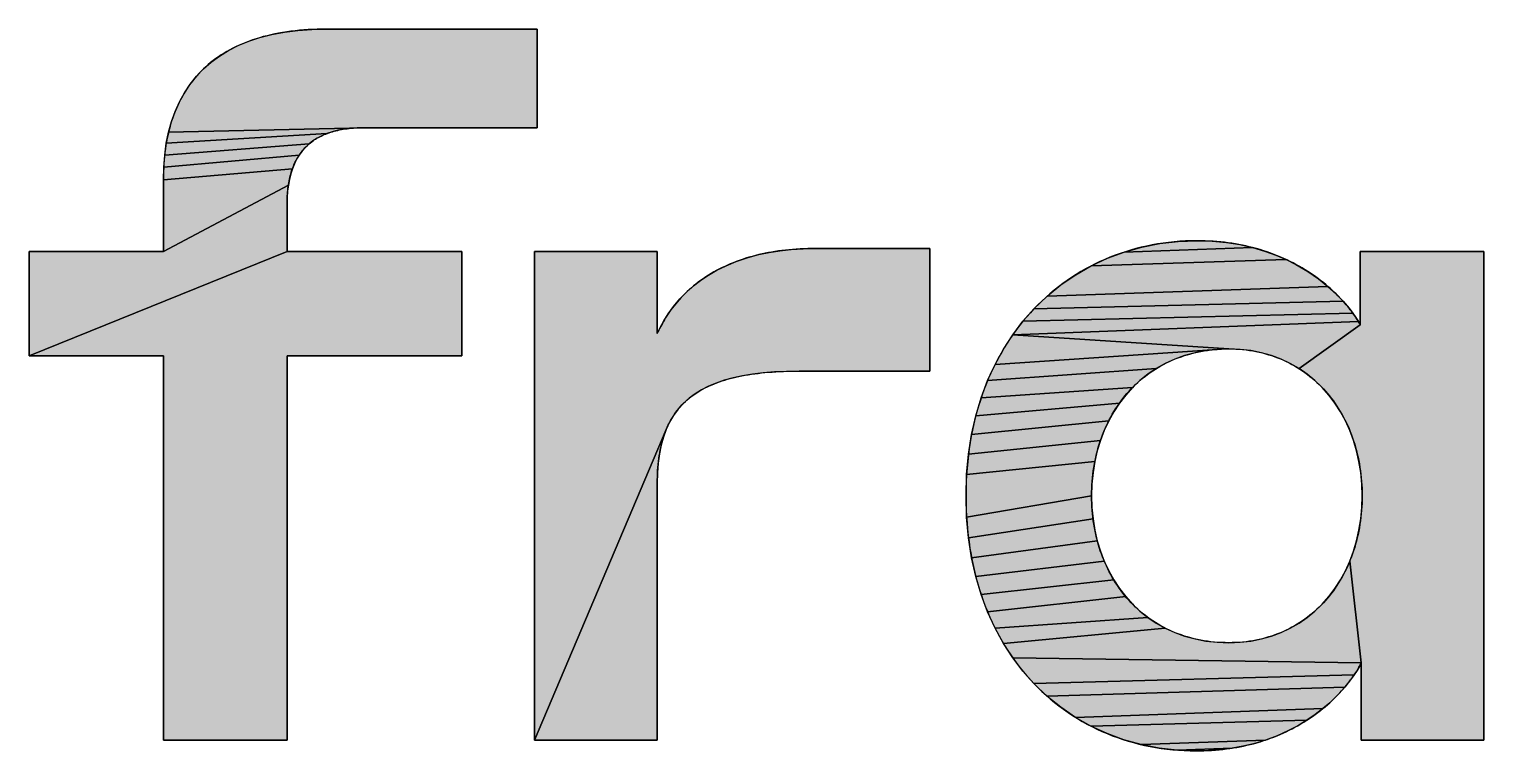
# Model space of a CAD drawing. Header units: millimetres. Extents: x 0 to 420, y 0 to 297.
# Drawn here: x 342.86 to 353.33, y 52.12 to 57.31 of the extents above; entities that cross this region are included whole.
import ezdxf

# ---------------------------------------------------------------- set-up
doc = ezdxf.new("R2010")
doc.units = ezdxf.units.MM
doc.header["$LTSCALE"] = 23.1
doc.layers.get('0').update_dxf_attribs({"linetype": 'CONTINUOUS'})

msp = doc.modelspace()

# ---------------------------------------------------------------- hatches: boundary and pattern name
at = {"linetype": 'CONTINUOUS'}
for points in [[(344.8916, 57.3078), (344.998, 57.3103), (346.5137, 57.3103), (346.5137, 56.6009), (345.2692, 56.6009), (343.8605, 56.5689), (343.8817, 56.6455), (343.9077, 56.7184), (343.9386, 56.7875), (343.9743, 56.8525), (344.0148, 56.9136), (344.0603, 56.9706), (344.1107, 57.0234), (344.166, 57.072), (344.2263, 57.1163), (344.2917, 57.1563), (344.362, 57.1918), (344.4375, 57.2228), (344.518, 57.2492), (344.6037, 57.271), (344.6945, 57.2881), (344.7904, 57.3004)], [(344.8991, 56.5056), (344.8708, 56.4836), (343.8323, 56.4043), (343.844, 56.4884), (344.999, 56.5582), (344.9632, 56.543), (344.9299, 56.5254)], [(345.0374, 56.5712), (344.999, 56.5582), (343.844, 56.4884), (343.8605, 56.5689), (345.2692, 56.6009), (345.2174, 56.5997), (345.1684, 56.5961), (345.1221, 56.5902), (345.0784, 56.5819)], [(344.8215, 56.4328), (344.8004, 56.4042), (343.8253, 56.3167), (343.8323, 56.4043), (344.8708, 56.4836), (344.8449, 56.4593)], [(344.7653, 56.3405), (344.7512, 56.3054), (343.823, 56.2255), (343.8253, 56.3167), (344.8004, 56.4042), (344.7817, 56.3734)], [(344.7297, 56.229), (344.7223, 56.1877), (343.823, 55.7111), (343.823, 56.2255), (344.7512, 56.3054), (344.7394, 56.2683)], [(344.7129, 56.0517), (344.7129, 55.7111), (342.8566, 54.9601), (342.8566, 55.7111), (343.823, 55.7111), (344.7223, 56.1877), (344.717, 56.1444), (344.7139, 56.099)], [(345.9714, 55.7111), (345.9714, 54.9601), (344.7129, 54.9601), (344.7129, 52.1932), (343.823, 52.1932), (343.823, 54.9601), (342.8566, 54.9601), (344.7129, 55.7111)], [(348.426, 55.73), (348.517, 55.7319), (349.3372, 55.7319), (349.3372, 54.849), (348.3986, 54.849), (348.3073, 54.8477), (348.2208, 54.8438), (348.1392, 54.8372), (348.0623, 54.8279), (347.99, 54.8159), (347.9223, 54.8012), (347.859, 54.7838), (347.8001, 54.7635), (347.7455, 54.7405), (347.695, 54.7146), (347.6486, 54.6859), (347.6062, 54.6543), (347.5645, 54.6166), (347.5272, 54.5753), (347.4944, 54.5306), (347.4659, 54.4823), (347.4416, 54.4304), (346.4937, 52.1932), (346.4937, 55.7111), (347.3769, 55.7111), (347.3769, 55.1202), (347.3974, 55.1631), (347.4234, 55.2105), (347.4553, 55.2612), (347.4939, 55.3142), (347.5395, 55.3684), (347.5929, 55.4226), (347.6384, 55.4626), (347.6888, 55.5016), (347.7443, 55.5391), (347.8053, 55.5746), (347.8719, 55.6077), (347.9444, 55.6379), (348.023, 55.6647), (348.1081, 55.6876), (348.1809, 55.7029), (348.258, 55.7152), (348.3397, 55.7243)], [(351.7467, 55.7136), (351.8274, 55.6845), (351.9028, 55.6521), (350.4994, 55.6066), (350.6161, 55.6611), (350.7375, 55.7061), (351.6606, 55.7387)], [(351.1247, 55.7824), (351.2601, 55.7876), (351.3688, 55.7842), (351.4717, 55.7746), (351.5689, 55.7592), (351.6606, 55.7387), (350.7375, 55.7061), (350.863, 55.7415), (350.9922, 55.767)], [(352.4351, 55.1826), (352.4351, 55.7111), (353.325, 55.7111), (353.325, 52.1932), (352.4419, 52.1932), (352.4419, 52.7492), (352.3596, 53.4811), (352.3864, 53.553), (352.4086, 53.6278), (352.426, 53.7053), (352.4387, 53.7854), (352.4463, 53.8677), (352.4489, 53.9521), (352.4463, 54.0366), (352.4387, 54.1189), (352.426, 54.1989), (352.4086, 54.2765), (352.3864, 54.3512), (352.3596, 54.4231), (352.3284, 54.4918), (352.2928, 54.5572), (352.2529, 54.6191), (352.209, 54.6771), (352.1611, 54.7312), (352.1093, 54.7812), (352.0537, 54.8267), (351.9946, 54.8677)], [(351.9729, 55.6167), (352.0584, 55.5663), (352.1349, 55.5131), (352.2026, 55.4587), (350.1814, 55.388), (350.2816, 55.4699), (350.3878, 55.5428), (350.4994, 55.6066), (351.9028, 55.6521)], [(352.2617, 55.4044), (352.3124, 55.3516), (350.0876, 55.2974), (350.1814, 55.388), (352.2026, 55.4587)], [(352.3549, 55.3017), (352.3815, 55.2669), (350.0083, 55.2076), (350.0876, 55.2974), (352.3124, 55.3516)], [(352.4037, 55.2351), (352.4215, 55.2068), (349.9349, 55.1109), (350.0083, 55.2076), (352.3815, 55.2669)], [(352.4351, 55.1826), (351.9946, 54.8677), (351.9319, 54.9039), (351.8659, 54.9351), (351.7966, 54.9611), (351.7242, 54.9816), (351.6487, 54.9966), (351.5704, 55.0057), (351.4893, 55.0088), (349.9349, 55.1109), (352.4215, 55.2068)], [(349.8678, 55.0074), (349.9349, 55.1109), (351.4893, 55.0088), (351.4053, 55.0057), (349.8074, 54.8973)], [(351.0322, 54.9039), (350.9677, 54.8677), (349.754, 54.7807), (349.8074, 54.8973), (351.4053, 55.0057), (351.3244, 54.9966), (351.2464, 54.9816), (351.1717, 54.9611), (351.1002, 54.9351)], [(350.8498, 54.7812), (350.7967, 54.7312), (349.7078, 54.6577), (349.754, 54.7807), (350.9677, 54.8677), (350.9069, 54.8267)], [(350.7475, 54.6771), (350.7025, 54.6191), (349.6693, 54.5284), (349.7078, 54.6577), (350.7967, 54.7312)], [(350.6617, 54.5572), (350.6252, 54.4918), (349.6388, 54.3931), (349.6693, 54.5284), (350.7025, 54.6191)], [(350.5933, 54.4231), (350.5659, 54.3512), (349.6166, 54.2519), (349.6388, 54.3931), (350.6252, 54.4918)], [(347.3769, 54.0424), (347.3769, 52.1932), (346.4937, 52.1932), (347.4416, 54.4304), (347.4213, 54.375), (347.405, 54.3158), (347.3925, 54.2531), (347.3837, 54.1866), (347.3786, 54.1164)], [(350.5432, 54.2765), (350.5254, 54.1989), (349.603, 54.1048), (349.6166, 54.2519), (350.5659, 54.3512)], [(350.5125, 54.1189), (350.5047, 54.0366), (350.5021, 53.9521), (349.603, 53.7977), (349.5984, 53.9521), (349.603, 54.1048), (350.5254, 54.1989)], [(350.5047, 53.8677), (350.5125, 53.7854), (349.6166, 53.6492), (349.603, 53.7977), (350.5021, 53.9521)], [(350.5254, 53.7053), (350.5432, 53.6278), (349.6388, 53.5069), (349.6166, 53.6492), (350.5125, 53.7854)], [(350.5659, 53.553), (350.5933, 53.4811), (349.6693, 53.3707), (349.6388, 53.5069), (350.5432, 53.6278)], [(350.6252, 53.4124), (350.6617, 53.347), (349.7078, 53.2409), (349.6693, 53.3707), (350.5933, 53.4811)], [(351.4893, 52.8952), (351.5704, 52.8983), (351.6487, 52.9074), (351.7242, 52.9224), (351.7966, 52.9429), (351.8659, 52.9689), (351.9319, 53.0001), (351.9946, 53.0363), (352.0537, 53.0773), (352.1093, 53.1229), (352.1611, 53.1729), (352.209, 53.227), (352.2529, 53.2851), (352.2928, 53.347), (352.3284, 53.4124), (352.3596, 53.4811), (352.4419, 52.7492), (349.9344, 52.7873), (349.8675, 52.8906), (351.0322, 53.0001), (351.1002, 52.9689), (351.1717, 52.9429), (351.2464, 52.9224), (351.3244, 52.9074), (351.4053, 52.8983)], [(350.7025, 53.2851), (350.7475, 53.227), (349.7538, 53.1175), (349.7078, 53.2409), (350.6617, 53.347)], [(350.8498, 53.1229), (350.9069, 53.0773), (349.8072, 53.0007), (349.7538, 53.1175), (350.7475, 53.227), (350.7967, 53.1729)], [(350.9677, 53.0363), (351.0322, 53.0001), (349.8675, 52.8906), (349.8072, 53.0007), (350.9069, 53.0773)], [(352.4126, 52.696), (352.3914, 52.6633), (350.0868, 52.6016), (350.0076, 52.6909), (349.9344, 52.7873), (352.4419, 52.7492), (352.4294, 52.7249)], [(352.3657, 52.6274), (352.3242, 52.5755), (350.1803, 52.5116), (350.0868, 52.6016), (352.3914, 52.6633)], [(352.2743, 52.5204), (352.2157, 52.4635), (352.1658, 52.4206), (350.3859, 52.3581), (350.2801, 52.4303), (350.1803, 52.5116), (352.3242, 52.5755)], [(352.1108, 52.3782), (352.0505, 52.3369), (350.497, 52.295), (350.3859, 52.3581), (352.1658, 52.4206)], [(351.9849, 52.2973), (351.9138, 52.26), (351.837, 52.2257), (351.7546, 52.195), (350.8586, 52.162), (350.7339, 52.1968), (350.6132, 52.2412), (350.497, 52.295), (352.0505, 52.3369)], [(351.6664, 52.1685), (351.5915, 52.1507), (351.5128, 52.1363), (351.1187, 52.1218), (350.9871, 52.1369), (350.8586, 52.162), (351.7546, 52.195)], [(351.4302, 52.1256), (351.3436, 52.119), (351.253, 52.1167), (351.1187, 52.1218), (351.5128, 52.1363)]]:
    msp.add_hatch(color=7, dxfattribs=at).paths.add_polyline_path(points)

# ---------------------------------------------------------------- linework, layer by layer
at = {"color": 7, "linetype": 'CONTINUOUS'}
for p, q in [((346.5137, 57.3103), (344.998, 57.3103)), ((346.5137, 56.6009), (346.5137, 57.3103)), ((345.2692, 56.6009), (346.5137, 56.6009)), ((343.823, 56.2255), (343.823, 55.7111)), ((344.7129, 55.7111), (344.7129, 56.0517)), ((343.823, 55.7111), (342.8566, 55.7111)), ((342.8566, 55.7111), (342.8566, 54.9601)), ((345.9714, 55.7111), (344.7129, 55.7111)), ((345.9714, 54.9601), (345.9714, 55.7111)), ((347.3769, 55.7111), (346.4937, 55.7111)), ((346.4937, 55.7111), (346.4937, 52.1932)), ((347.3769, 55.1202), (347.3769, 55.7111)), ((349.3372, 55.7319), (348.517, 55.7319)), ((349.3372, 54.849), (349.3372, 55.7319)), ((353.325, 55.7111), (352.4351, 55.7111)), ((352.4351, 55.7111), (352.4351, 55.1826)), ((353.325, 52.1932), (353.325, 55.7111)), ((342.8566, 54.9601), (343.823, 54.9601)), ((343.823, 54.9601), (343.823, 52.1932)), ((344.7129, 54.9601), (345.9714, 54.9601)), ((344.7129, 52.1932), (344.7129, 54.9601)), ((348.3986, 54.849), (349.3372, 54.849)), ((347.3769, 52.1932), (347.3769, 54.0424)), ((352.4419, 52.7492), (352.4419, 52.1932)), ((343.823, 52.1932), (344.7129, 52.1932)), ((346.4937, 52.1932), (347.3769, 52.1932)), ((352.4419, 52.1932), (353.325, 52.1932))]:
    msp.add_line(p, q, dxfattribs=at)
for points in [[(344.998, 57.3103), (344.964, 57.31), (344.9305, 57.3093), (344.8976, 57.308), (344.8651, 57.3063), (344.8332, 57.3041), (344.8017, 57.3014), (344.7708, 57.2983), (344.7404, 57.2946), (344.7106, 57.2905), (344.6812, 57.2859), (344.6523, 57.2809), (344.624, 57.2753), (344.5961, 57.2693), (344.5688, 57.2629), (344.542, 57.2559), (344.5156, 57.2485), (344.4898, 57.2407), (344.4645, 57.2324), (344.4397, 57.2236), (344.4154, 57.2144), (344.3916, 57.2047), (344.3683, 57.1946), (344.3455, 57.1841), (344.3232, 57.1731), (344.3014, 57.1616), (344.2801, 57.1498), (344.2593, 57.1374), (344.239, 57.1247), (344.2192, 57.1115), (344.1999, 57.0979), (344.181, 57.0838), (344.1627, 57.0694), (344.1449, 57.0545), (344.1275, 57.0392), (344.1107, 57.0234), (344.0943, 57.0073), (344.0784, 56.9907), (344.063, 56.9737), (344.0481, 56.9563), (344.0337, 56.9385), (344.0198, 56.9203), (344.0063, 56.9017), (343.9934, 56.8827), (343.9809, 56.8633), (343.9689, 56.8435), (343.9573, 56.8233), (343.9463, 56.8027), (343.9357, 56.7817), (343.9257, 56.7603), (343.9161, 56.7386), (343.9069, 56.7164), (343.8983, 56.6939), (343.8901, 56.671), (343.8824, 56.6477), (343.8752, 56.624), (343.8684, 56.6), (343.8621, 56.5756), (343.8563, 56.5508), (343.851, 56.5257), (343.8461, 56.5001), (343.8417, 56.4743), (343.8378, 56.448), (343.8343, 56.4215), (343.8313, 56.3945), (343.8287, 56.3672), (343.8267, 56.3396), (343.825, 56.3116), (343.8239, 56.2832), (343.8232, 56.2545), (343.823, 56.2255)], [(344.8916, 57.3078), (344.998, 57.3103), (346.5137, 57.3103), (346.5137, 56.6009), (345.2692, 56.6009), (343.8605, 56.5689), (343.8817, 56.6455), (343.9077, 56.7184), (343.9386, 56.7875), (343.9743, 56.8525), (344.0148, 56.9136), (344.0603, 56.9706), (344.1107, 57.0234), (344.166, 57.072), (344.2263, 57.1163), (344.2917, 57.1563), (344.362, 57.1918), (344.4375, 57.2228), (344.518, 57.2492), (344.6037, 57.271), (344.6945, 57.2881), (344.7904, 57.3004), (344.8916, 57.3078)], [(344.8991, 56.5056), (344.8708, 56.4836), (343.8323, 56.4043), (343.844, 56.4884), (344.999, 56.5582), (344.9632, 56.543), (344.9299, 56.5254), (344.8991, 56.5056)], [(345.0374, 56.5712), (344.999, 56.5582), (343.844, 56.4884), (343.8605, 56.5689), (345.2692, 56.6009), (345.2174, 56.5997), (345.1684, 56.5961), (345.1221, 56.5902), (345.0784, 56.5819), (345.0374, 56.5712)], [(344.7129, 56.0517), (344.713, 56.0666), (344.7133, 56.0813), (344.7138, 56.0958), (344.7145, 56.1101), (344.7154, 56.1242), (344.7165, 56.1381), (344.7178, 56.1519), (344.7193, 56.1654), (344.721, 56.1788), (344.7229, 56.1919), (344.7251, 56.2049), (344.7274, 56.2176), (344.73, 56.2302), (344.7327, 56.2425), (344.7357, 56.2547), (344.7389, 56.2667), (344.7423, 56.2784), (344.7459, 56.29), (344.7498, 56.3013), (344.7538, 56.3125), (344.7581, 56.3235), (344.7626, 56.3342), (344.7673, 56.3448), (344.7722, 56.3551), (344.7773, 56.3653), (344.7827, 56.3752), (344.7883, 56.3849), (344.7941, 56.3945), (344.8001, 56.4038), (344.8064, 56.4129), (344.8129, 56.4218), (344.8196, 56.4305), (344.8266, 56.439), (344.8337, 56.4473), (344.8411, 56.4553), (344.8488, 56.4632), (344.8567, 56.4709), (344.8648, 56.4783), (344.8731, 56.4855), (344.8817, 56.4925), (344.8905, 56.4993), (344.8995, 56.5059), (344.9088, 56.5123), (344.9183, 56.5184), (344.9281, 56.5243), (344.9381, 56.5301), (344.9483, 56.5356), (344.9588, 56.5409), (344.9696, 56.5459), (344.9805, 56.5508), (344.9918, 56.5554), (345.0032, 56.5598), (345.0149, 56.564), (345.0269, 56.5679), (345.0391, 56.5717), (345.0516, 56.5752), (345.0643, 56.5785), (345.0773, 56.5816), (345.0905, 56.5844), (345.1039, 56.5871), (345.1177, 56.5895), (345.1317, 56.5916), (345.1459, 56.5936), (345.1604, 56.5953), (345.1751, 56.5968), (345.1902, 56.5981), (345.2054, 56.5991), (345.221, 56.5999), (345.2368, 56.6005), (345.2528, 56.6008), (345.2692, 56.6009)], [(344.8215, 56.4328), (344.8004, 56.4042), (343.8253, 56.3167), (343.8323, 56.4043), (344.8708, 56.4836), (344.8449, 56.4593), (344.8215, 56.4328)], [(344.7653, 56.3405), (344.7512, 56.3054), (343.823, 56.2255), (343.8253, 56.3167), (344.8004, 56.4042), (344.7817, 56.3734), (344.7653, 56.3405)], [(344.7297, 56.229), (344.7223, 56.1877), (343.823, 55.7111), (343.823, 56.2255), (344.7512, 56.3054), (344.7394, 56.2683), (344.7297, 56.229)], [(344.7129, 56.0517), (344.7129, 55.7111), (342.8566, 54.9601), (342.8566, 55.7111), (343.823, 55.7111), (344.7223, 56.1877), (344.717, 56.1444), (344.7139, 56.099), (344.7129, 56.0517)], [(345.9714, 55.7111), (345.9714, 54.9601), (344.7129, 54.9601), (344.7129, 52.1932), (343.823, 52.1932), (343.823, 54.9601), (342.8566, 54.9601), (344.7129, 55.7111), (345.9714, 55.7111)], [(348.426, 55.73), (348.517, 55.7319), (349.3372, 55.7319), (349.3372, 54.849), (348.3986, 54.849), (348.3073, 54.8477), (348.2208, 54.8438), (348.1392, 54.8372), (348.0623, 54.8279), (347.99, 54.8159), (347.9223, 54.8012), (347.859, 54.7838), (347.8001, 54.7635), (347.7455, 54.7405), (347.695, 54.7146), (347.6486, 54.6859), (347.6062, 54.6543), (347.5645, 54.6166), (347.5272, 54.5753), (347.4944, 54.5306), (347.4659, 54.4823), (347.4416, 54.4304), (346.4937, 52.1932), (346.4937, 55.7111), (347.3769, 55.7111), (347.3769, 55.1202), (347.3974, 55.1631), (347.4234, 55.2105), (347.4553, 55.2612), (347.4939, 55.3142), (347.5395, 55.3684), (347.5929, 55.4226), (347.6384, 55.4626), (347.6888, 55.5016), (347.7443, 55.5391), (347.8053, 55.5746), (347.8719, 55.6077), (347.9444, 55.6379), (348.023, 55.6647), (348.1081, 55.6876), (348.1809, 55.7029), (348.258, 55.7152), (348.3397, 55.7243), (348.426, 55.73)], [(348.517, 55.7319), (348.4881, 55.7317), (348.4596, 55.7311), (348.4316, 55.7302), (348.404, 55.7289), (348.3769, 55.7272), (348.3502, 55.7252), (348.3241, 55.7229), (348.2983, 55.7202), (348.273, 55.7172), (348.2482, 55.7139), (348.2237, 55.7102), (348.1998, 55.7063), (348.1762, 55.7021), (348.1531, 55.6975), (348.1304, 55.6927), (348.1081, 55.6876), (348.0831, 55.6815), (348.0587, 55.675), (348.0348, 55.6682), (348.0114, 55.6611), (347.9886, 55.6536), (347.9662, 55.6459), (347.9444, 55.6379), (347.923, 55.6296), (347.9022, 55.621), (347.8819, 55.6122), (347.862, 55.6031), (347.8426, 55.5939), (347.8237, 55.5844), (347.8053, 55.5746), (347.7843, 55.563), (347.764, 55.5512), (347.7443, 55.5391), (347.7252, 55.5268), (347.7067, 55.5143), (347.6888, 55.5016), (347.6714, 55.4888), (347.6546, 55.4758), (347.6384, 55.4627), (347.6227, 55.4494), (347.6075, 55.436), (347.5929, 55.4226), (347.5776, 55.4079), (347.5628, 55.3931), (347.5486, 55.3783), (347.5351, 55.3634), (347.5221, 55.3486), (347.5096, 55.3338), (347.4977, 55.3191), (347.4863, 55.3045), (347.4755, 55.2899), (347.4652, 55.2755), (347.4553, 55.2612), (347.446, 55.2471), (347.4371, 55.2332), (347.4287, 55.2195), (347.4208, 55.206), (347.4133, 55.1928), (347.4062, 55.1799), (347.3995, 55.1672), (347.3933, 55.1549), (347.3874, 55.143), (347.382, 55.1314), (347.3769, 55.1202)], [(351.2601, 55.7876), (351.2188, 55.7871), (351.1777, 55.7857), (351.1369, 55.7833), (351.0963, 55.78), (351.0561, 55.7757), (351.016, 55.7705), (350.9763, 55.7644), (350.9369, 55.7574), (350.8978, 55.7494), (350.8591, 55.7406), (350.8207, 55.7308), (350.7826, 55.7201), (350.7449, 55.7086), (350.7076, 55.6961), (350.6707, 55.6828), (350.6342, 55.6686), (350.5981, 55.6535), (350.5625, 55.6375), (350.5273, 55.6207), (350.4925, 55.603), (350.4582, 55.5845), (350.4244, 55.5651), (350.3911, 55.5449), (350.3583, 55.5238), (350.326, 55.5019), (350.2942, 55.4792), (350.263, 55.4556), (350.2323, 55.4313), (350.2022, 55.4061), (350.1727, 55.3801), (350.1437, 55.3534), (350.1154, 55.3258), (350.0876, 55.2974), (350.0613, 55.2691), (350.0356, 55.2401), (350.0105, 55.2104), (349.9861, 55.1799), (349.9622, 55.1487), (349.9391, 55.1168), (349.9165, 55.0842), (349.8947, 55.0509), (349.8735, 55.0168), (349.853, 54.9821), (349.8332, 54.9467), (349.8142, 54.9106), (349.7958, 54.8738), (349.7782, 54.8363), (349.7614, 54.7982), (349.7453, 54.7594), (349.73, 54.7199), (349.7154, 54.6798), (349.7017, 54.639), (349.6888, 54.5976), (349.6766, 54.5555), (349.6653, 54.5128), (349.6549, 54.4695), (349.6453, 54.4255), (349.6365, 54.3809), (349.6287, 54.3357), (349.6217, 54.2898), (349.6156, 54.2434), (349.6104, 54.1963), (349.6061, 54.1487), (349.6028, 54.1004), (349.6004, 54.0516), (349.5989, 54.0021), (349.5984, 53.9521)], [(351.7467, 55.7136), (351.8274, 55.6845), (351.9028, 55.6521), (350.4994, 55.6066), (350.6161, 55.6611), (350.7375, 55.7061), (351.6606, 55.7387), (351.7467, 55.7136)], [(351.1247, 55.7824), (351.2601, 55.7876), (351.3688, 55.7842), (351.4717, 55.7746), (351.5689, 55.7592), (351.6606, 55.7387), (350.7375, 55.7061), (350.863, 55.7415), (350.9922, 55.767), (351.1247, 55.7824)], [(352.4351, 55.1826), (352.4314, 55.1896), (352.4273, 55.197), (352.4227, 55.2048), (352.4178, 55.213), (352.4124, 55.2215), (352.4067, 55.2305), (352.4005, 55.2398), (352.394, 55.2494), (352.387, 55.2593), (352.3796, 55.2695), (352.3718, 55.28), (352.3635, 55.2907), (352.3549, 55.3017), (352.345, 55.3138), (352.3346, 55.3262), (352.3238, 55.3388), (352.3124, 55.3516), (352.3005, 55.3646), (352.2881, 55.3778), (352.2751, 55.3911), (352.2617, 55.4044), (352.2477, 55.4179), (352.2332, 55.4315), (352.2182, 55.4451), (352.2026, 55.4587), (352.1865, 55.4724), (352.1698, 55.486), (352.1526, 55.4996), (352.1349, 55.5131), (352.1166, 55.5266), (352.0978, 55.5399), (352.0784, 55.5532), (352.0584, 55.5663), (352.0379, 55.5792), (352.0168, 55.5919), (351.9952, 55.6044), (351.9729, 55.6167), (351.9519, 55.6279), (351.9304, 55.6388), (351.9084, 55.6494), (351.8859, 55.6598), (351.8629, 55.6699), (351.8394, 55.6798), (351.8154, 55.6893), (351.7908, 55.6984), (351.7658, 55.7072), (351.7403, 55.7157), (351.7142, 55.7238), (351.6877, 55.7314), (351.6606, 55.7387), (351.6367, 55.7446), (351.6124, 55.7502), (351.5877, 55.7555), (351.5626, 55.7604), (351.5371, 55.7649), (351.5112, 55.7691), (351.485, 55.7729), (351.4583, 55.7762), (351.4312, 55.7792), (351.4037, 55.7817), (351.3758, 55.7838), (351.3475, 55.7854), (351.3188, 55.7866), (351.2896, 55.7873), (351.2601, 55.7876)], [(352.4351, 55.1826), (352.4351, 55.7111), (353.325, 55.7111), (353.325, 52.1932), (352.4419, 52.1932), (352.4419, 52.7492), (352.3596, 53.4811), (352.3864, 53.553), (352.4086, 53.6278), (352.426, 53.7053), (352.4387, 53.7854), (352.4463, 53.8677), (352.4489, 53.9521), (352.4463, 54.0366), (352.4387, 54.1189), (352.426, 54.1989), (352.4086, 54.2765), (352.3864, 54.3512), (352.3596, 54.4231), (352.3284, 54.4918), (352.2928, 54.5572), (352.2529, 54.6191), (352.209, 54.6771), (352.1611, 54.7312), (352.1093, 54.7812), (352.0537, 54.8267), (351.9946, 54.8677), (352.4351, 55.1826)], [(351.9729, 55.6167), (352.0584, 55.5663), (352.1349, 55.5131), (352.2026, 55.4587), (350.1814, 55.388), (350.2816, 55.4699), (350.3878, 55.5428), (350.4994, 55.6066), (351.9028, 55.6521), (351.9729, 55.6167)], [(352.2617, 55.4044), (352.3124, 55.3516), (350.0876, 55.2974), (350.1814, 55.388), (352.2026, 55.4587), (352.2617, 55.4044)], [(352.3549, 55.3017), (352.3815, 55.2669), (350.0083, 55.2076), (350.0876, 55.2974), (352.3124, 55.3516), (352.3549, 55.3017)], [(352.4037, 55.2351), (352.4215, 55.2068), (349.9349, 55.1109), (350.0083, 55.2076), (352.3815, 55.2669), (352.4037, 55.2351)], [(352.4351, 55.1826), (351.9946, 54.8677), (351.9319, 54.9039), (351.8659, 54.9351), (351.7966, 54.9611), (351.7242, 54.9816), (351.6487, 54.9966), (351.5704, 55.0057), (351.4893, 55.0088), (349.9349, 55.1109), (352.4215, 55.2068), (352.4351, 55.1826)], [(349.8678, 55.0074), (349.9349, 55.1109), (351.4893, 55.0088), (351.4053, 55.0057), (349.8074, 54.8973), (349.8678, 55.0074)], [(351.0322, 54.9039), (350.9677, 54.8677), (349.754, 54.7807), (349.8074, 54.8973), (351.4053, 55.0057), (351.3244, 54.9966), (351.2464, 54.9816), (351.1717, 54.9611), (351.1002, 54.9351), (351.0322, 54.9039)], [(350.5021, 53.9521), (350.5024, 53.9784), (350.5031, 54.0045), (350.5044, 54.0304), (350.5061, 54.0561), (350.5084, 54.0816), (350.5111, 54.1069), (350.5143, 54.132), (350.518, 54.1569), (350.5222, 54.1815), (350.5268, 54.2059), (350.5319, 54.23), (350.5375, 54.2539), (350.5435, 54.2776), (350.5501, 54.301), (350.557, 54.3241), (350.5644, 54.3469), (350.5723, 54.3695), (350.5806, 54.3918), (350.5894, 54.4138), (350.5986, 54.4355), (350.6082, 54.4569), (350.6183, 54.4779), (350.6288, 54.4987), (350.6397, 54.5192), (350.651, 54.5393), (350.6628, 54.5591), (350.675, 54.5785), (350.6876, 54.5976), (350.7006, 54.6164), (350.714, 54.6348), (350.7278, 54.6528), (350.742, 54.6705), (350.7566, 54.6878), (350.7716, 54.7047), (350.787, 54.7212), (350.8027, 54.7373), (350.8189, 54.7531), (350.8354, 54.7684), (350.8523, 54.7833), (350.8695, 54.7978), (350.8872, 54.8118), (350.9052, 54.8255), (350.9235, 54.8387), (350.9422, 54.8514), (350.9613, 54.8637), (350.9807, 54.8756), (351.0005, 54.887), (351.0206, 54.8979), (351.041, 54.9083), (351.0618, 54.9183), (351.0829, 54.9278), (351.1043, 54.9368), (351.1261, 54.9453), (351.1482, 54.9532), (351.1706, 54.9607), (351.1933, 54.9677), (351.2164, 54.9741), (351.2397, 54.98), (351.2633, 54.9854), (351.2873, 54.9903), (351.3115, 54.9946), (351.3361, 54.9983), (351.3609, 55.0015), (351.386, 55.0041), (351.4114, 55.0061), (351.4371, 55.0076), (351.4631, 55.0085), (351.4893, 55.0088)], [(351.4893, 55.0088), (351.5146, 55.0085), (351.5397, 55.0076), (351.5645, 55.0061), (351.5891, 55.0041), (351.6134, 55.0015), (351.6374, 54.9983), (351.6611, 54.9946), (351.6846, 54.9903), (351.7078, 54.9854), (351.7307, 54.98), (351.7533, 54.9741), (351.7756, 54.9677), (351.7976, 54.9607), (351.8194, 54.9532), (351.8408, 54.9453), (351.8619, 54.9368), (351.8827, 54.9278), (351.9032, 54.9183), (351.9234, 54.9083), (351.9432, 54.8979), (351.9628, 54.887), (351.982, 54.8756), (352.0008, 54.8637), (352.0194, 54.8514), (352.0376, 54.8387), (352.0554, 54.8255), (352.0729, 54.8118), (352.0901, 54.7978), (352.1069, 54.7833), (352.1234, 54.7684), (352.1394, 54.7531), (352.1552, 54.7373), (352.1705, 54.7212), (352.1855, 54.7047), (352.2001, 54.6878), (352.2144, 54.6705), (352.2282, 54.6528), (352.2417, 54.6348), (352.2548, 54.6164), (352.2675, 54.5976), (352.2798, 54.5785), (352.2917, 54.5591), (352.3032, 54.5393), (352.3142, 54.5192), (352.3249, 54.4987), (352.3352, 54.4779), (352.345, 54.4569), (352.3544, 54.4355), (352.3634, 54.4138), (352.372, 54.3918), (352.3801, 54.3695), (352.3878, 54.3469), (352.3951, 54.3241), (352.4019, 54.301), (352.4083, 54.2776), (352.4142, 54.2539), (352.4197, 54.23), (352.4247, 54.2059), (352.4293, 54.1815), (352.4333, 54.1569), (352.437, 54.132), (352.4401, 54.1069), (352.4428, 54.0816), (352.445, 54.0561), (352.4467, 54.0304), (352.4479, 54.0045), (352.4487, 53.9784), (352.4489, 53.9521)], [(350.8498, 54.7812), (350.7967, 54.7312), (349.7078, 54.6577), (349.754, 54.7807), (350.9677, 54.8677), (350.9069, 54.8267), (350.8498, 54.7812)], [(347.3769, 54.0424), (347.377, 54.0661), (347.3775, 54.0894), (347.3784, 54.1123), (347.3795, 54.1348), (347.3811, 54.157), (347.383, 54.1788), (347.3852, 54.2002), (347.3878, 54.2212), (347.3907, 54.2419), (347.3941, 54.2623), (347.3977, 54.2822), (347.4018, 54.3018), (347.4062, 54.3211), (347.4111, 54.3399), (347.4163, 54.3584), (347.4218, 54.3766), (347.4278, 54.3944), (347.4342, 54.4118), (347.4409, 54.4289), (347.4481, 54.4456), (347.4557, 54.462), (347.4637, 54.478), (347.4721, 54.4937), (347.4809, 54.509), (347.4901, 54.5239), (347.4997, 54.5385), (347.5098, 54.5528), (347.5203, 54.5667), (347.5313, 54.5802), (347.5427, 54.5934), (347.5545, 54.6063), (347.5667, 54.6188), (347.5795, 54.631), (347.5926, 54.6429), (347.6062, 54.6543), (347.6192, 54.6646), (347.6325, 54.6746), (347.6463, 54.6843), (347.6604, 54.6938), (347.675, 54.7029), (347.6899, 54.7118), (347.7053, 54.7203), (347.721, 54.7286), (347.7372, 54.7366), (347.7538, 54.7443), (347.7708, 54.7518), (347.7882, 54.7589), (347.8061, 54.7658), (347.8244, 54.7724), (347.8431, 54.7787), (347.8622, 54.7848), (347.8818, 54.7905), (347.9018, 54.796), (347.9223, 54.8012), (347.9432, 54.8062), (347.9646, 54.8108), (347.9864, 54.8152), (348.0086, 54.8194), (348.0313, 54.8232), (348.0545, 54.8268), (348.0781, 54.8301), (348.1022, 54.8331), (348.1268, 54.8359), (348.1518, 54.8384), (348.1773, 54.8407), (348.2033, 54.8426), (348.2297, 54.8443), (348.2566, 54.8458), (348.2841, 54.847), (348.312, 54.8479), (348.3404, 54.8485), (348.3693, 54.8489), (348.3986, 54.849)], [(350.7475, 54.6771), (350.7025, 54.6191), (349.6693, 54.5284), (349.7078, 54.6577), (350.7967, 54.7312), (350.7475, 54.6771)], [(350.6617, 54.5572), (350.6252, 54.4918), (349.6388, 54.3931), (349.6693, 54.5284), (350.7025, 54.6191), (350.6617, 54.5572)], [(350.5933, 54.4231), (350.5659, 54.3512), (349.6166, 54.2519), (349.6388, 54.3931), (350.6252, 54.4918), (350.5933, 54.4231)], [(347.3769, 54.0424), (347.3769, 52.1932), (346.4937, 52.1932), (347.4416, 54.4304), (347.4213, 54.375), (347.405, 54.3158), (347.3925, 54.2531), (347.3837, 54.1866), (347.3786, 54.1164), (347.3769, 54.0424)], [(350.5432, 54.2765), (350.5254, 54.1989), (349.603, 54.1048), (349.6166, 54.2519), (350.5659, 54.3512), (350.5432, 54.2765)], [(350.5125, 54.1189), (350.5047, 54.0366), (350.5021, 53.9521), (349.603, 53.7977), (349.5984, 53.9521), (349.603, 54.1048), (350.5254, 54.1989), (350.5125, 54.1189)], [(349.5984, 53.9521), (349.5989, 53.903), (349.6003, 53.8544), (349.6025, 53.8064), (349.6057, 53.7589), (349.6097, 53.7121), (349.6146, 53.6659), (349.6204, 53.6203), (349.627, 53.5752), (349.6344, 53.5308), (349.6427, 53.487), (349.6517, 53.4438), (349.6616, 53.4013), (349.6723, 53.3593), (349.6837, 53.318), (349.696, 53.2773), (349.709, 53.2373), (349.7227, 53.1979), (349.7372, 53.1591), (349.7524, 53.121), (349.7683, 53.0835), (349.785, 53.0467), (349.8023, 53.0105), (349.8204, 52.975), (349.8391, 52.9401), (349.8585, 52.9059), (349.8785, 52.8724), (349.8992, 52.8396), (349.9205, 52.8074), (349.9425, 52.7759), (349.9651, 52.7451), (349.9882, 52.715), (350.012, 52.6856), (350.0363, 52.6569), (350.0613, 52.6289), (350.0868, 52.6016), (350.1153, 52.5725), (350.1444, 52.5443), (350.1742, 52.5169), (350.2047, 52.4904), (350.2357, 52.4648), (350.2673, 52.44), (350.2995, 52.4161), (350.3323, 52.3931), (350.3656, 52.371), (350.3995, 52.3497), (350.4338, 52.3294), (350.4687, 52.3099), (350.5041, 52.2914), (350.54, 52.2737), (350.5764, 52.257), (350.6132, 52.2412), (350.6504, 52.2263), (350.6881, 52.2123), (350.7262, 52.1993), (350.7647, 52.1872), (350.8036, 52.176), (350.8428, 52.1658), (350.8824, 52.1565), (350.9224, 52.1482), (350.9627, 52.1409), (351.0033, 52.1345), (351.0443, 52.1291), (351.0855, 52.1246), (351.127, 52.1212), (351.1688, 52.1187), (351.2108, 52.1172), (351.253, 52.1167)], [(350.5047, 53.8677), (350.5125, 53.7854), (349.6166, 53.6492), (349.603, 53.7977), (350.5021, 53.9521), (350.5047, 53.8677)], [(351.4893, 52.8952), (351.4631, 52.8955), (351.4371, 52.8964), (351.4114, 52.8978), (351.386, 52.8999), (351.3609, 52.9025), (351.3361, 52.9057), (351.3115, 52.9094), (351.2873, 52.9137), (351.2633, 52.9186), (351.2397, 52.924), (351.2164, 52.9299), (351.1933, 52.9363), (351.1706, 52.9433), (351.1482, 52.9508), (351.1261, 52.9588), (351.1043, 52.9673), (351.0829, 52.9763), (351.0618, 52.9857), (351.041, 52.9957), (351.0206, 53.0062), (351.0005, 53.0171), (350.9807, 53.0285), (350.9613, 53.0403), (350.9422, 53.0527), (350.9235, 53.0654), (350.9052, 53.0786), (350.8872, 53.0923), (350.8695, 53.1063), (350.8523, 53.1208), (350.8354, 53.1357), (350.8189, 53.1511), (350.8027, 53.1668), (350.787, 53.1829), (350.7716, 53.1994), (350.7566, 53.2164), (350.742, 53.2336), (350.7278, 53.2513), (350.714, 53.2694), (350.7006, 53.2878), (350.6876, 53.3065), (350.675, 53.3256), (350.6628, 53.3451), (350.651, 53.3649), (350.6397, 53.385), (350.6288, 53.4055), (350.6183, 53.4263), (350.6082, 53.4473), (350.5986, 53.4687), (350.5894, 53.4904), (350.5806, 53.5124), (350.5723, 53.5347), (350.5644, 53.5573), (350.557, 53.5802), (350.5501, 53.6033), (350.5435, 53.6267), (350.5375, 53.6503), (350.5319, 53.6742), (350.5268, 53.6984), (350.5222, 53.7228), (350.518, 53.7474), (350.5143, 53.7722), (350.5111, 53.7973), (350.5084, 53.8226), (350.5061, 53.8481), (350.5044, 53.8738), (350.5031, 53.8997), (350.5024, 53.9258), (350.5021, 53.9521)], [(352.4489, 53.9521), (352.4487, 53.9258), (352.4479, 53.8997), (352.4467, 53.8738), (352.445, 53.8481), (352.4428, 53.8226), (352.4401, 53.7973), (352.437, 53.7722), (352.4333, 53.7474), (352.4293, 53.7228), (352.4247, 53.6984), (352.4197, 53.6742), (352.4142, 53.6503), (352.4083, 53.6267), (352.4019, 53.6033), (352.3951, 53.5802), (352.3878, 53.5573), (352.3801, 53.5347), (352.372, 53.5124), (352.3634, 53.4904), (352.3544, 53.4687), (352.345, 53.4473), (352.3352, 53.4263), (352.3249, 53.4055), (352.3142, 53.385), (352.3032, 53.3649), (352.2917, 53.3451), (352.2798, 53.3256), (352.2675, 53.3065), (352.2548, 53.2878), (352.2417, 53.2694), (352.2282, 53.2513), (352.2144, 53.2336), (352.2001, 53.2164), (352.1855, 53.1994), (352.1705, 53.1829), (352.1552, 53.1668), (352.1394, 53.1511), (352.1234, 53.1357), (352.1069, 53.1208), (352.0901, 53.1063), (352.0729, 53.0923), (352.0554, 53.0786), (352.0376, 53.0654), (352.0194, 53.0527), (352.0008, 53.0403), (351.982, 53.0285), (351.9628, 53.0171), (351.9432, 53.0062), (351.9234, 52.9957), (351.9032, 52.9857), (351.8827, 52.9763), (351.8619, 52.9673), (351.8408, 52.9588), (351.8194, 52.9508), (351.7976, 52.9433), (351.7756, 52.9363), (351.7533, 52.9299), (351.7307, 52.924), (351.7078, 52.9186), (351.6846, 52.9137), (351.6611, 52.9094), (351.6374, 52.9057), (351.6134, 52.9025), (351.5891, 52.8999), (351.5645, 52.8978), (351.5397, 52.8964), (351.5146, 52.8955), (351.4893, 52.8952)], [(350.5254, 53.7053), (350.5432, 53.6278), (349.6388, 53.5069), (349.6166, 53.6492), (350.5125, 53.7854), (350.5254, 53.7053)], [(350.5659, 53.553), (350.5933, 53.4811), (349.6693, 53.3707), (349.6388, 53.5069), (350.5432, 53.6278), (350.5659, 53.553)], [(350.6252, 53.4124), (350.6617, 53.347), (349.7078, 53.2409), (349.6693, 53.3707), (350.5933, 53.4811), (350.6252, 53.4124)], [(351.4893, 52.8952), (351.5704, 52.8983), (351.6487, 52.9074), (351.7242, 52.9224), (351.7966, 52.9429), (351.8659, 52.9689), (351.9319, 53.0001), (351.9946, 53.0363), (352.0537, 53.0773), (352.1093, 53.1229), (352.1611, 53.1729), (352.209, 53.227), (352.2529, 53.2851), (352.2928, 53.347), (352.3284, 53.4124), (352.3596, 53.4811), (352.4419, 52.7492), (349.9344, 52.7873), (349.8675, 52.8906), (351.0322, 53.0001), (351.1002, 52.9689), (351.1717, 52.9429), (351.2464, 52.9224), (351.3244, 52.9074), (351.4053, 52.8983), (351.4893, 52.8952)], [(350.7025, 53.2851), (350.7475, 53.227), (349.7538, 53.1175), (349.7078, 53.2409), (350.6617, 53.347), (350.7025, 53.2851)], [(350.8498, 53.1229), (350.9069, 53.0773), (349.8072, 53.0007), (349.7538, 53.1175), (350.7475, 53.227), (350.7967, 53.1729), (350.8498, 53.1229)], [(350.9677, 53.0363), (351.0322, 53.0001), (349.8675, 52.8906), (349.8072, 53.0007), (350.9069, 53.0773), (350.9677, 53.0363)], [(352.4126, 52.696), (352.3914, 52.6633), (350.0868, 52.6016), (350.0076, 52.6909), (349.9344, 52.7873), (352.4419, 52.7492), (352.4294, 52.7249), (352.4126, 52.696)], [(352.3657, 52.6274), (352.3242, 52.5755), (350.1803, 52.5116), (350.0868, 52.6016), (352.3914, 52.6633), (352.3657, 52.6274)], [(351.253, 52.1167), (351.2818, 52.1169), (351.3101, 52.1176), (351.3381, 52.1187), (351.3656, 52.1202), (351.3928, 52.1222), (351.4196, 52.1246), (351.446, 52.1273), (351.472, 52.1305), (351.4976, 52.134), (351.5229, 52.1379), (351.5477, 52.1421), (351.5722, 52.1467), (351.5963, 52.1517), (351.62, 52.157), (351.6434, 52.1626), (351.6664, 52.1685), (351.6922, 52.1756), (351.7175, 52.1831), (351.7424, 52.1909), (351.7667, 52.1992), (351.7906, 52.2077), (351.8141, 52.2166), (351.837, 52.2257), (351.8595, 52.2352), (351.8816, 52.2449), (351.9032, 52.2549), (351.9243, 52.2652), (351.9449, 52.2757), (351.9651, 52.2864), (351.9849, 52.2973), (352.0074, 52.3103), (352.0293, 52.3235), (352.0505, 52.3369), (352.0712, 52.3505), (352.0913, 52.3643), (352.1108, 52.3782), (352.1297, 52.3923), (352.1481, 52.4064), (352.1658, 52.4206), (352.183, 52.4349), (352.1996, 52.4492), (352.2157, 52.4635), (352.2312, 52.4778), (352.2461, 52.4921), (352.2605, 52.5063), (352.2743, 52.5204), (352.2876, 52.5344), (352.3003, 52.5482), (352.3125, 52.5619), (352.3242, 52.5755), (352.3353, 52.5888), (352.346, 52.6019), (352.3561, 52.6148), (352.3657, 52.6274), (352.3741, 52.6388), (352.382, 52.6499), (352.3895, 52.6607), (352.3966, 52.6712), (352.4033, 52.6814), (352.4096, 52.6913), (352.4154, 52.7008), (352.4209, 52.7099), (352.4259, 52.7186), (352.4305, 52.7269), (352.4347, 52.7348), (352.4385, 52.7423), (352.4419, 52.7492)], [(352.2743, 52.5204), (352.2157, 52.4635), (352.1658, 52.4206), (350.3859, 52.3581), (350.2801, 52.4303), (350.1803, 52.5116), (352.3242, 52.5755), (352.2743, 52.5204)], [(352.1108, 52.3782), (352.0505, 52.3369), (350.497, 52.295), (350.3859, 52.3581), (352.1658, 52.4206), (352.1108, 52.3782)], [(351.9849, 52.2973), (351.9138, 52.26), (351.837, 52.2257), (351.7546, 52.195), (350.8586, 52.162), (350.7339, 52.1968), (350.6132, 52.2412), (350.497, 52.295), (352.0505, 52.3369), (351.9849, 52.2973)], [(351.6664, 52.1685), (351.5915, 52.1507), (351.5128, 52.1363), (351.1187, 52.1218), (350.9871, 52.1369), (350.8586, 52.162), (351.7546, 52.195), (351.6664, 52.1685)], [(351.4302, 52.1256), (351.3436, 52.119), (351.253, 52.1167), (351.1187, 52.1218), (351.5128, 52.1363), (351.4302, 52.1256)]]:
    msp.add_lwpolyline(points, dxfattribs=at)

doc.saveas('drawing.dxf')
